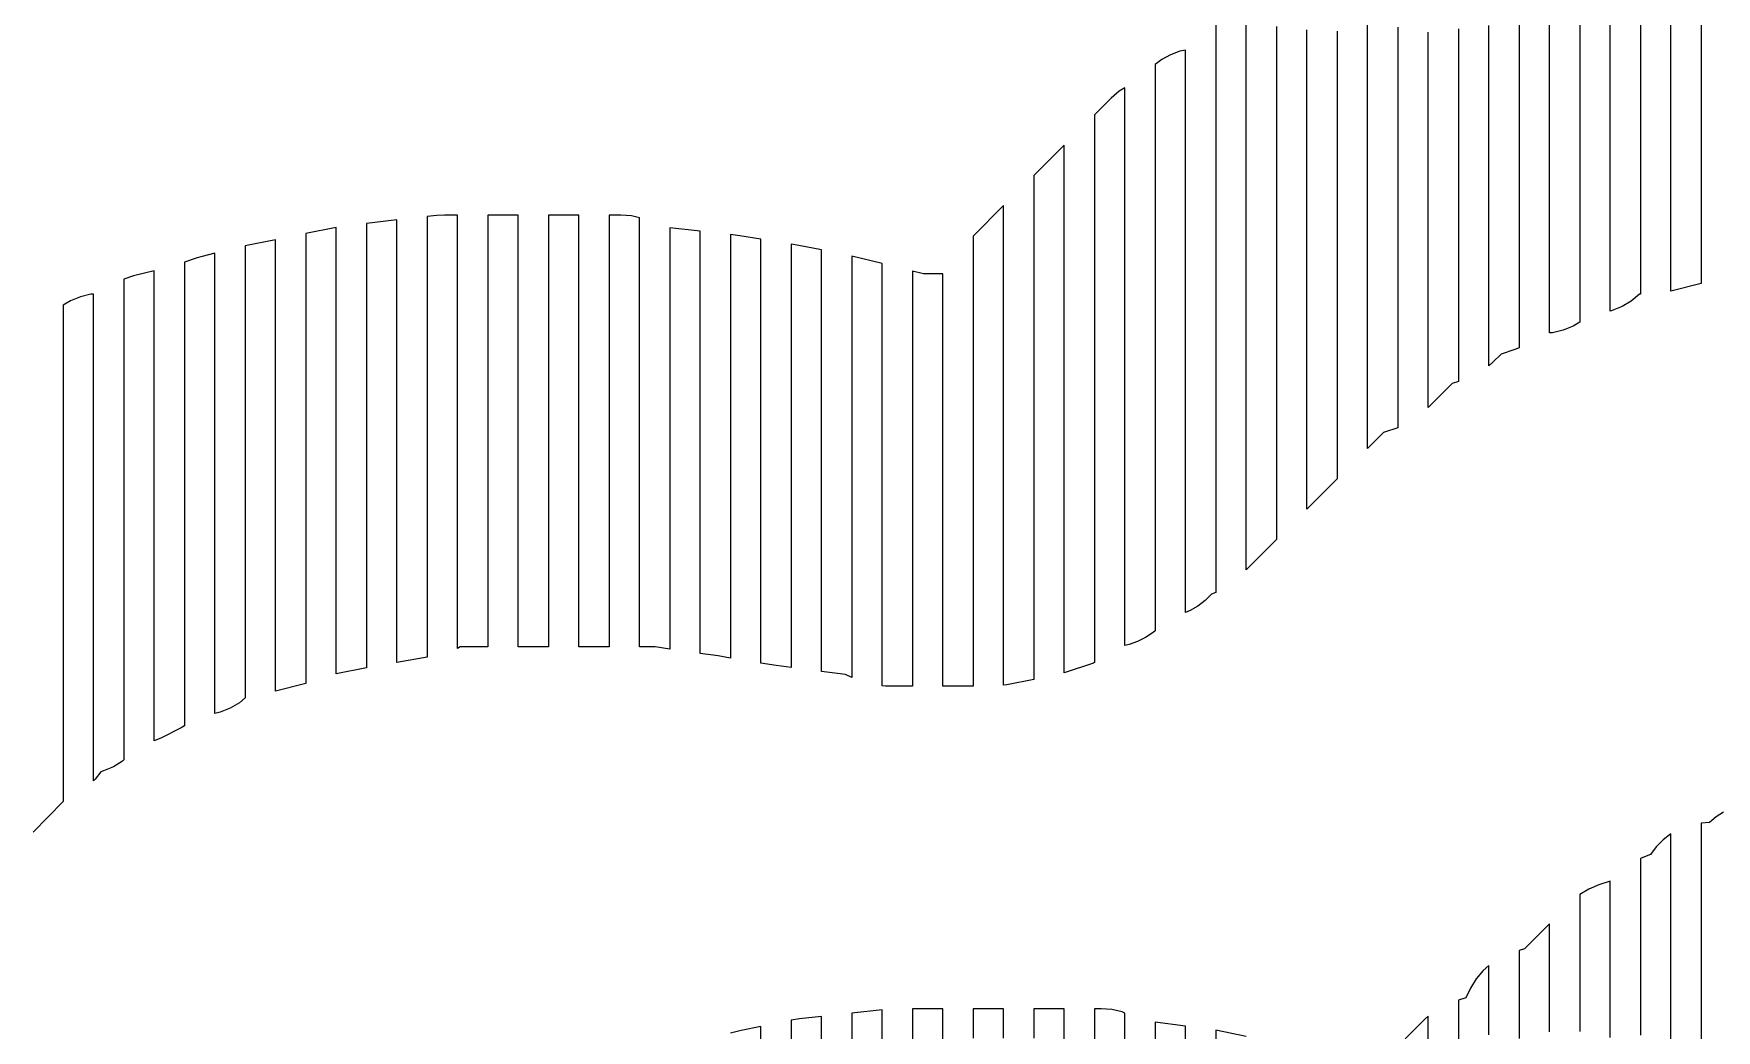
# Model space of a CAD drawing. Header units: metres. Extents: x -6 to 1890, y -8 to 898.
# Drawn here: x 289.7 to 511.6, y 494.8 to 626.4 of the extents above; entities that cross this region are included whole.
import ezdxf

# ---------------------------------------------------------------- set-up
doc = ezdxf.new("R2010")
doc.units = ezdxf.units.M
doc.layers.add('PASSADAS_COMPLETAS', color=1, linetype='CONTINUOUS')
doc.layers.add('PECAS_2D', color=3, linetype='CONTINUOUS')

msp = doc.modelspace()

# ---------------------------------------------------------------- linework, layer by layer
at = {"layer": 'PASSADAS_COMPLETAS'}
for points in [[(509.578, 635.156), (509.578, 605.123), (509.578, 603.817), (509.578, 602.511), (509.578, 601.205), (509.578, 599.9), (509.578, 598.594), (509.578, 593.371), (505.578, 592.371), (505.578, 597.509), (505.578, 598.794), (505.578, 600.079), (505.578, 601.363), (505.578, 602.648), (505.578, 603.933), (505.578, 633.479)], [(501.578, 633.718), (501.578, 602.401), (501.578, 601.096), (501.578, 599.792), (501.578, 598.487), (501.578, 597.182), (501.578, 595.877), (501.578, 591.962), (501.422, 591.962), (500.357, 591.072), (499.146, 590.342), (497.829, 589.806), (497.578, 589.747), (497.578, 594.973), (497.578, 596.28), (497.578, 597.586), (497.578, 598.893), (497.578, 600.199), (497.578, 601.506), (497.578, 631.557)], [(493.578, 630.811), (493.578, 599.891), (493.578, 598.603), (493.578, 597.314), (493.578, 596.026), (493.578, 594.738), (493.578, 593.449), (493.578, 588.296), (492.683, 587.757), (491.366, 587.221), (489.99, 586.898), (489.578, 586.866), (489.578, 590.759), (489.578, 592.056), (489.578, 593.354), (489.578, 594.651), (489.578, 595.949), (489.578, 597.246), (489.578, 598.544), (489.578, 629.683)], [(453.578, 627.283), (453.578, 625.982), (453.578, 622.079), (453.578, 619.477), (453.578, 618.176), (453.578, 616.875), (453.578, 614.273), (453.578, 572.639), (453.578, 571.338), (453.578, 570.037), (453.578, 568.736), (453.578, 567.435), (453.578, 566.134), (453.578, 564.833), (453.578, 559.629), (449.578, 555.629), (449.578, 562.111), (449.578, 563.408), (449.578, 564.704), (449.578, 566.001), (449.578, 567.297), (449.578, 568.594), (449.578, 569.89), (449.578, 611.379), (449.578, 612.675), (449.578, 613.972), (449.578, 615.268), (449.578, 616.565), (449.578, 617.861), (449.578, 621.751), (449.578, 623.047), (449.578, 624.344), (449.578, 629.53)], [(469.578, 627.213), (469.578, 625.924), (469.578, 624.635), (469.578, 623.346), (469.578, 622.057), (469.578, 587.253), (469.578, 585.963), (469.578, 584.674), (469.578, 583.385), (469.578, 582.096), (469.578, 580.807), (469.578, 579.518), (469.578, 574.362), (467.669, 573.72), (465.578, 571.629), (465.578, 576.819), (465.578, 578.117), (465.578, 579.414), (465.578, 580.712), (465.578, 582.01), (465.578, 583.307), (465.578, 585.902), (465.578, 620.938), (465.578, 622.235), (465.578, 623.533), (465.578, 624.83), (465.578, 626.128), (465.578, 630.021)], [(485.578, 628.677), (485.578, 596.494), (485.578, 595.206), (485.578, 593.919), (485.578, 592.632), (485.578, 591.344), (485.578, 590.057), (485.578, 584.908), (485.02, 584.674), (483.18, 584.06), (482.114, 582.994), (481.578, 582.535), (481.578, 587.664), (481.578, 588.947), (481.578, 590.229), (481.578, 591.511), (481.578, 592.793), (481.578, 594.076), (481.578, 627.415)], [(445.578, 627.651), (445.578, 621.183), (445.578, 619.89), (445.578, 616.009), (445.578, 614.715), (445.578, 613.422), (445.578, 612.128), (445.578, 610.834), (445.578, 609.541), (445.578, 608.247), (445.578, 606.953), (445.578, 565.558), (445.578, 564.265), (445.578, 562.971), (445.578, 561.677), (445.578, 560.384), (445.578, 559.09), (445.578, 557.797), (445.578, 552.622), (445.012, 552.38), (444.168, 551.542), (443.214, 550.816), (442.172, 550.222), (441.578, 549.98), (441.578, 555.187), (441.578, 556.489), (441.578, 557.791), (441.578, 559.092), (441.578, 560.394), (441.578, 561.696), (441.578, 604.655), (441.578, 605.957), (441.578, 607.258), (441.578, 608.56), (441.578, 609.862), (441.578, 611.164), (441.578, 612.466), (441.578, 616.371), (441.578, 617.673), (441.578, 618.974), (441.578, 624.182), (440.831, 624.022), (439.598, 623.565), (438.432, 622.929), (437.578, 622.285), (437.578, 615.845), (437.578, 614.557), (437.578, 611.98), (437.578, 609.404), (437.578, 608.116), (437.578, 606.828), (437.578, 605.54), (437.578, 604.252), (437.578, 602.964), (437.578, 559.17), (437.578, 557.882), (437.578, 556.594), (437.578, 555.306), (437.578, 554.018), (437.578, 552.73), (437.578, 547.577), (437.292, 547.325), (436.315, 546.667), (435.256, 546.139), (434.143, 545.754), (433.578, 545.637), (433.578, 550.8), (433.578, 552.091), (433.578, 553.382), (433.578, 554.673), (433.578, 555.964), (433.578, 557.255), (433.578, 598.562), (433.578, 599.853), (433.578, 601.144), (433.578, 602.435), (433.578, 603.726), (433.578, 605.017), (433.578, 608.889), (433.578, 611.471), (433.578, 612.762), (433.578, 619.216), (432.824, 618.75), (431.759, 617.838), (429.578, 615.657), (429.578, 609.203), (429.578, 607.912), (429.578, 605.33), (429.578, 601.458), (429.578, 600.167), (429.578, 598.876), (429.578, 597.585), (429.578, 596.294), (429.578, 595.003), (429.578, 593.713), (429.578, 554.987), (429.578, 553.696), (429.578, 552.405), (429.578, 551.114), (429.578, 549.824), (429.578, 548.533), (429.578, 543.369), (429.438, 543.31), (425.578, 542.024), (425.578, 547.182), (425.578, 548.471), (425.578, 549.761), (425.578, 551.05), (425.578, 552.34), (425.578, 589.735), (425.578, 591.025), (425.578, 592.314), (425.578, 593.604), (425.578, 594.893), (425.578, 596.183), (425.578, 597.472), (425.578, 598.762), (425.578, 602.63), (425.578, 603.92), (425.578, 605.21), (425.578, 611.657), (421.578, 607.657), (421.578, 601.137), (421.578, 599.833), (421.578, 597.224), (421.578, 594.616), (421.578, 593.312), (421.578, 592.008), (421.578, 590.704), (421.578, 589.4), (421.578, 588.096), (421.578, 586.792), (421.578, 585.488), (421.578, 551.582), (421.578, 550.278), (421.578, 548.974), (421.578, 547.67), (421.578, 546.366), (421.578, 545.062), (421.578, 541.15), (418.004, 540.435), (417.578, 540.393), (417.578, 544.266), (417.578, 545.557), (417.578, 546.848), (417.578, 548.139), (417.578, 549.43), (417.578, 550.721), (417.578, 552.013), (417.578, 581.708), (417.578, 582.999), (417.578, 584.29), (417.578, 585.581), (417.578, 586.873), (417.578, 588.164), (417.578, 589.455), (417.578, 590.746), (417.578, 593.328), (417.578, 595.91), (417.578, 597.202), (417.578, 603.657), (413.578, 599.643), (413.578, 591.897), (413.578, 590.606), (413.578, 586.733), (413.578, 585.442), (413.578, 584.151), (413.578, 582.86), (413.578, 581.569), (413.578, 580.278), (413.578, 578.987), (413.578, 550.586), (413.578, 549.295), (413.578, 548.004), (413.578, 546.713), (413.578, 545.422), (413.578, 544.131), (413.578, 540.258), (409.578, 540.258), (409.578, 544.143), (409.578, 545.438), (409.578, 546.733), (409.578, 548.028), (409.578, 549.323), (409.578, 550.619), (409.578, 579.11), (409.578, 580.405), (409.578, 581.7), (409.578, 582.995), (409.578, 584.29), (409.578, 589.471), (409.578, 590.766), (409.578, 594.651), (406.998, 594.651), (405.578, 595.006), (405.578, 591.096), (405.578, 589.792), (405.578, 585.881), (405.578, 584.578), (405.578, 583.274), (405.578, 581.971), (405.578, 580.667), (405.578, 579.364), (405.578, 550.686), (405.578, 549.383), (405.578, 548.079), (405.578, 546.776), (405.578, 545.472), (405.578, 544.169), (405.578, 540.258), (402, 540.258), (401.578, 540.291), (401.578, 544.178), (401.578, 545.473), (401.578, 546.769), (401.578, 548.065), (401.578, 549.361), (401.578, 550.656), (401.578, 580.458), (401.578, 581.753), (401.578, 583.049), (401.578, 584.345), (401.578, 585.641), (401.578, 586.936), (401.578, 590.823), (401.578, 592.119), (401.578, 596.006), (397.578, 597.002), (397.578, 593.122), (397.578, 591.829), (397.578, 587.95), (397.578, 586.656), (397.578, 585.363), (397.578, 584.07), (397.578, 582.777), (397.578, 581.484), (397.578, 551.741), (397.578, 550.447), (397.578, 549.154), (397.578, 547.861), (397.578, 546.568), (397.578, 545.275), (397.578, 541.395), (396.74, 541.814), (393.578, 542.209), (393.578, 546.088), (393.578, 547.381), (393.578, 548.674), (393.578, 549.967), (393.578, 551.26), (393.578, 583.585), (393.578, 584.878), (393.578, 586.171), (393.578, 587.464), (393.578, 590.05), (393.578, 592.636), (393.578, 593.929), (393.578, 597.808), (390.57, 598.405), (389.578, 598.57), (389.578, 594.673), (389.578, 593.374), (389.578, 589.477), (389.578, 588.178), (389.578, 586.879), (389.578, 585.58), (389.578, 584.28), (389.578, 582.981), (389.578, 551.803), (389.578, 550.504), (389.578, 549.205), (389.578, 547.906), (389.578, 546.607), (389.578, 545.308), (389.578, 542.709), (387.578, 542.967), (385.578, 543.3), (385.578, 547.203), (385.578, 548.504), (385.578, 549.805), (385.578, 551.105), (385.578, 552.406), (385.578, 583.627), (385.578, 584.928), (385.578, 586.229), (385.578, 587.529), (385.578, 588.83), (385.578, 591.432), (385.578, 594.034), (385.578, 595.335), (385.578, 599.237), (382.815, 599.698), (381.578, 599.849), (381.578, 595.95), (381.578, 594.65), (381.578, 590.752), (381.578, 589.452), (381.578, 588.153), (381.578, 586.853), (381.578, 585.553), (381.578, 584.254), (381.578, 554.364), (381.578, 551.764), (381.578, 550.465), (381.578, 549.165), (381.578, 547.866), (381.578, 546.566), (381.578, 543.967), (379.927, 544.242), (377.578, 544.578), (377.578, 548.465), (377.578, 549.761), (377.578, 551.056), (377.578, 552.352), (377.578, 553.648), (377.578, 558.831), (377.578, 584.745), (377.578, 586.04), (377.578, 587.336), (377.578, 588.632), (377.578, 589.927), (377.578, 593.815), (377.578, 595.11), (377.578, 596.406), (377.578, 600.293), (373.578, 600.738), (373.578, 596.859), (373.578, 595.567), (373.578, 591.688), (373.578, 590.396), (373.578, 589.103), (373.578, 587.81), (373.578, 586.517), (373.578, 585.225), (373.578, 554.198), (373.578, 552.906), (373.578, 551.613), (373.578, 550.32), (373.578, 549.027), (373.578, 547.735), (373.578, 545.149), (371.624, 545.428), (369.578, 545.428), (369.578, 549.289), (369.578, 550.575), (369.578, 551.862), (369.578, 553.149), (369.578, 554.435), (369.578, 555.722), (369.578, 585.316), (369.578, 586.603), (369.578, 587.89), (369.578, 589.177), (369.578, 590.463), (369.578, 593.037), (369.578, 595.61), (369.578, 596.897), (369.578, 602.044), (368.498, 602.299), (367.1, 602.407), (365.578, 602.407), (365.578, 597.227), (365.578, 595.932), (365.578, 592.047), (365.578, 590.752), (365.578, 589.457), (365.578, 588.162), (365.578, 586.867), (365.578, 585.572), (365.578, 555.788), (365.578, 554.493), (365.578, 553.198), (365.578, 551.903), (365.578, 550.608), (365.578, 549.313), (365.578, 545.428), (361.578, 545.428), (361.578, 549.313), (361.578, 550.608), (361.578, 551.903), (361.578, 553.198), (361.578, 554.493), (361.578, 555.788), (361.578, 585.572), (361.578, 586.867), (361.578, 588.162), (361.578, 589.457), (361.578, 590.752), (361.578, 592.047), (361.578, 595.932), (361.578, 597.227), (361.578, 602.407), (357.578, 602.407), (357.578, 598.522), (357.578, 597.227), (357.578, 594.637), (357.578, 592.047), (357.578, 590.752), (357.578, 589.457), (357.578, 588.162), (357.578, 586.867), (357.578, 585.572), (357.578, 555.788), (357.578, 554.493), (357.578, 553.198), (357.578, 551.903), (357.578, 550.608), (357.578, 549.313), (357.578, 545.428), (353.578, 545.428), (353.578, 549.313), (353.578, 550.608), (353.578, 551.903), (353.578, 553.198), (353.578, 554.493), (353.578, 555.788), (353.578, 585.572), (353.578, 586.867), (353.578, 588.162), (353.578, 589.457), (353.578, 590.752), (353.578, 592.047), (353.578, 597.227), (353.578, 602.407), (349.578, 602.407), (349.578, 597.227), (349.578, 595.932), (349.578, 592.047), (349.578, 590.752), (349.578, 589.457), (349.578, 588.162), (349.578, 586.867), (349.578, 585.572), (349.578, 555.788), (349.578, 554.493), (349.578, 553.198), (349.578, 551.903), (349.578, 550.608), (349.578, 549.313), (349.578, 545.428), (345.923, 545.428), (345.578, 545.25), (345.578, 549.147), (345.578, 550.446), (345.578, 551.745), (345.578, 553.044), (345.578, 554.343), (345.578, 555.642), (345.578, 585.52), (345.578, 586.819), (345.578, 588.118), (345.578, 589.417), (345.578, 590.716), (345.578, 592.015), (345.578, 595.912), (345.578, 597.211), (345.578, 602.407), (343.833, 602.407), (342.828, 602.351), (341.578, 602.212), (341.578, 597.044), (341.578, 595.751), (341.578, 591.875), (341.578, 590.583), (341.578, 589.291), (341.578, 587.998), (341.578, 586.706), (341.578, 585.414), (341.578, 554.403), (341.578, 553.11), (341.578, 551.818), (341.578, 550.526), (341.578, 549.234), (341.578, 547.942), (341.578, 544.065), (337.578, 543.399), (337.578, 548.587), (337.578, 549.884), (337.578, 551.181), (337.578, 552.478), (337.578, 553.775), (337.578, 584.906), (337.578, 586.203), (337.578, 587.5), (337.578, 588.797), (337.578, 590.094), (337.578, 593.985), (337.578, 595.282), (337.578, 596.579), (337.578, 601.768), (333.578, 601.323), (333.578, 596.111), (333.578, 594.807), (333.578, 592.201), (333.578, 590.898), (333.578, 589.595), (333.578, 588.291), (333.578, 586.988), (333.578, 585.685), (333.578, 584.382), (333.578, 553.106), (333.578, 551.802), (333.578, 550.499), (333.578, 549.196), (333.578, 547.893), (333.578, 546.59), (333.578, 542.68), (329.578, 541.88), (329.578, 547.001), (329.578, 548.281), (329.578, 549.561), (329.578, 550.842), (329.578, 552.122), (329.578, 553.402), (329.578, 582.847), (329.578, 584.127), (329.578, 585.407), (329.578, 586.688), (329.578, 587.968), (329.578, 589.248), (329.578, 593.089), (329.578, 594.369), (329.578, 595.649), (329.578, 600.77), (325.578, 599.97), (325.578, 594.807), (325.578, 593.516), (325.578, 589.644), (325.578, 588.353), (325.578, 587.062), (325.578, 585.771), (325.578, 584.481), (325.578, 583.19), (325.578, 552.211), (325.578, 550.92), (325.578, 549.629), (325.578, 548.338), (325.578, 547.048), (325.578, 545.757), (325.578, 540.594), (321.578, 539.585), (321.578, 544.766), (321.578, 546.061), (321.578, 547.357), (321.578, 548.652), (321.578, 549.947), (321.578, 551.243), (321.578, 582.331), (321.578, 583.626), (321.578, 584.921), (321.578, 586.217), (321.578, 587.512), (321.578, 591.398), (321.578, 592.693), (321.578, 593.989), (321.578, 599.17), (317.578, 598.37), (317.578, 593.183), (317.578, 591.886), (317.578, 587.996), (317.578, 586.699), (317.578, 585.403), (317.578, 584.106), (317.578, 582.809), (317.578, 581.512), (317.578, 580.216), (317.578, 549.094), (317.578, 547.797), (317.578, 546.5), (317.578, 545.204), (317.578, 543.907), (317.578, 542.61), (317.578, 538.72), (316.806, 538.075), (315.596, 537.345), (314.278, 536.809), (313.578, 536.645), (313.578, 541.814), (313.578, 543.106), (313.578, 544.399), (313.578, 545.691), (313.578, 546.983), (313.578, 548.276), (313.578, 580.585), (313.578, 581.877), (313.578, 583.169), (313.578, 584.462), (313.578, 585.754), (313.578, 588.339), (313.578, 590.923), (313.578, 592.216), (313.578, 597.385), (311.896, 596.965), (311.225, 596.769), (309.578, 596.22), (309.578, 591.012), (309.578, 589.71), (309.578, 587.107), (309.578, 585.805), (309.578, 584.503), (309.578, 583.201), (309.578, 581.899), (309.578, 580.597), (309.578, 579.295), (309.578, 546.746), (309.578, 545.444), (309.578, 544.142), (309.578, 542.84), (309.578, 541.538), (309.578, 540.236), (309.578, 535.028), (309.124, 534.756), (306.539, 533.463), (305.578, 533.065), (305.578, 538.231), (305.578, 539.523), (305.578, 540.815), (305.578, 542.106), (305.578, 543.398), (305.578, 544.689), (305.578, 578.271), (305.578, 579.563), (305.578, 580.854), (305.578, 582.146), (305.578, 583.438), (305.578, 586.021), (305.578, 588.604), (305.578, 589.896), (305.578, 595.062), (302.848, 594.379), (301.71, 594.014), (301.578, 593.952), (301.578, 588.776), (301.578, 587.482), (301.578, 583.6), (301.578, 582.306), (301.578, 581.013), (301.578, 579.719), (301.578, 578.425), (301.578, 577.131), (301.578, 542.196), (301.578, 540.902), (301.578, 539.608), (301.578, 538.314), (301.578, 537.02), (301.578, 535.726), (301.578, 530.551), (301.376, 530.378), (300.176, 529.636), (298.884, 529.091), (298.519, 528.97), (297.798, 527.987), (297.578, 527.759), (297.578, 532.897), (297.578, 534.182), (297.578, 535.466), (297.578, 536.751), (297.578, 538.035), (297.578, 539.32), (297.578, 574.004), (297.578, 575.289), (297.578, 576.573), (297.578, 577.858), (297.578, 579.142), (297.578, 580.427), (297.578, 581.712), (297.578, 584.281), (297.578, 585.565), (297.578, 586.85), (297.578, 591.988), (297.207, 591.96), (295.831, 591.637), (294.514, 591.101), (293.578, 590.537), (293.578, 585.399), (293.578, 584.114), (293.578, 580.26), (293.578, 578.976), (293.578, 577.691), (293.578, 576.407), (293.578, 575.122), (293.578, 573.838), (293.578, 572.553), (293.578, 537.869), (293.578, 536.585), (293.578, 535.3), (293.578, 534.016), (293.578, 532.731), (293.578, 531.447), (293.578, 530.162), (293.578, 525.024), (289.578, 521.012)], [(461.578, 626.691), (461.578, 624.123), (461.578, 622.839), (461.578, 621.555), (461.578, 620.271), (461.578, 618.987), (461.578, 617.703), (461.578, 580.468), (461.578, 579.184), (461.578, 577.9), (461.578, 576.616), (461.578, 575.333), (461.578, 574.049), (461.578, 572.765), (461.578, 567.629), (457.578, 563.629), (457.578, 568.791), (457.578, 570.081), (457.578, 571.372), (457.578, 572.663), (457.578, 573.953), (457.578, 575.244), (457.578, 576.534), (457.578, 615.251), (457.578, 616.541), (457.578, 617.832), (457.578, 619.122), (457.578, 620.413), (457.578, 621.703), (457.578, 622.994), (457.578, 626.866)], [(477.578, 627.004), (477.578, 625.711), (477.578, 592.103), (477.578, 590.81), (477.578, 589.518), (477.578, 588.225), (477.578, 586.933), (477.578, 585.64), (477.578, 580.47), (476.717, 580.183), (473.578, 577.044), (473.578, 582.256), (473.578, 583.56), (473.578, 584.863), (473.578, 586.166), (473.578, 587.469), (473.578, 588.772), (473.578, 590.076), (473.578, 623.959), (473.578, 625.262), (473.578, 626.565)], [(512.518, 523.645), (511.554, 523.009), (510.689, 522.265), (509.578, 522.195), (509.578, 517.049), (509.578, 515.762), (509.578, 514.476), (509.578, 513.189), (509.578, 511.903), (509.578, 510.616), (509.578, 509.33), (509.578, 508.043), (509.578, 506.757), (509.578, 505.47), (509.578, 502.897), (509.578, 501.611), (509.578, 500.324), (509.578, 499.038), (509.578, 497.751), (509.578, 457.869)], [(505.578, 453.868), (505.578, 495.034), (505.578, 496.32), (505.578, 497.607), (505.578, 498.893), (505.578, 500.18), (505.578, 501.466), (505.578, 502.752), (505.578, 504.039), (505.578, 505.325), (505.578, 506.612), (505.578, 507.898), (505.578, 509.184), (505.578, 510.471), (505.578, 511.757), (505.578, 513.044), (505.578, 514.33), (505.578, 520.762), (504.567, 519.996), (503.652, 519.065), (502.897, 518.042), (502.532, 517.92), (501.578, 517.518), (501.578, 512.337), (501.578, 511.042), (501.578, 509.747), (501.578, 508.452), (501.578, 507.157), (501.578, 505.861), (501.578, 504.566), (501.578, 503.271), (501.578, 501.976), (501.578, 500.681), (501.578, 499.385), (501.578, 498.09), (501.578, 496.795), (501.578, 495.5), (501.578, 494.205)], [(497.578, 493.902), (497.578, 495.192), (497.578, 497.772), (497.578, 499.063), (497.578, 500.353), (497.578, 501.643), (497.578, 502.933), (497.578, 504.224), (497.578, 505.514), (497.578, 506.804), (497.578, 508.094), (497.578, 509.384), (497.578, 514.545), (496.068, 514.042), (494.776, 513.498), (493.578, 512.757), (493.578, 506.312), (493.578, 505.023), (493.578, 503.734), (493.578, 502.445), (493.578, 501.156), (493.578, 499.867), (493.578, 498.578), (493.578, 497.289), (493.578, 496), (493.578, 494.711)], [(489.578, 494.645), (489.578, 495.942), (489.578, 497.239), (489.578, 498.536), (489.578, 499.832), (489.578, 501.129), (489.578, 502.426), (489.578, 503.723), (489.578, 508.91), (486.275, 505.607), (485.578, 505.375), (485.578, 500.222), (485.578, 498.934), (485.578, 497.645), (485.578, 496.357), (485.578, 495.069), (485.578, 493.781)], [(481.578, 494.273), (481.578, 495.576), (481.578, 496.879), (481.578, 503.395), (480.823, 502.74), (479.9, 501.639), (479.173, 500.431), (478.519, 499.144), (477.578, 498.83), (477.578, 492.373)], [(401.578, 492.387), (401.578, 497.571), (397.578, 497.126), (397.578, 491.924)], [(409.578, 492.526), (409.578, 497.705), (405.578, 497.705), (405.578, 492.48)], [(417.578, 493.821), (417.578, 497.705), (413.578, 497.705), (413.578, 493.821)], [(425.578, 492.526), (425.578, 497.705), (421.578, 497.705), (421.578, 493.821)], [(433.578, 491.974), (433.578, 497.123), (433.209, 497.273), (431.836, 497.597), (430.438, 497.705), (429.578, 497.705), (429.578, 492.526)], [(385.578, 490.183), (385.578, 495.377), (382.989, 494.848), (381.578, 494.495)], [(393.578, 491.549), (393.578, 496.682), (390.655, 496.357), (389.578, 496.177), (389.578, 491.004)], [(441.578, 491.571), (441.578, 495.414), (437.578, 495.914), (437.578, 492.005)], [(473.578, 488.921), (473.578, 496.723), (473.122, 496.333), (470.537, 493.747)], [(449.578, 494.057), (445.578, 494.857), (445.578, 490.993)]]:
    msp.add_lwpolyline(points, dxfattribs=at)
at = {"layer": 'PECAS_2D'}
for points in [[(509.578, 635.156), (509.578, 605.123), (509.578, 603.817), (509.578, 602.511), (509.578, 601.205), (509.578, 599.9), (509.578, 598.594), (509.578, 593.371), (505.578, 592.371), (505.578, 597.509), (505.578, 598.794), (505.578, 600.079), (505.578, 601.363), (505.578, 602.648), (505.578, 603.933), (505.578, 633.479)], [(501.578, 633.718), (501.578, 602.401), (501.578, 601.096), (501.578, 599.792), (501.578, 598.487), (501.578, 597.182), (501.578, 595.877), (501.578, 591.962), (501.422, 591.962), (500.357, 591.072), (499.146, 590.342), (497.829, 589.806), (497.578, 589.747), (497.578, 594.973), (497.578, 596.28), (497.578, 597.586), (497.578, 598.893), (497.578, 600.199), (497.578, 601.506), (497.578, 631.557)], [(493.578, 630.811), (493.578, 599.891), (493.578, 598.603), (493.578, 597.314), (493.578, 596.026), (493.578, 594.738), (493.578, 593.449), (493.578, 588.296), (492.683, 587.757), (491.366, 587.221), (489.99, 586.898), (489.578, 586.866), (489.578, 590.759), (489.578, 592.056), (489.578, 593.354), (489.578, 594.651), (489.578, 595.949), (489.578, 597.246), (489.578, 598.544), (489.578, 629.683)], [(453.578, 627.283), (453.578, 625.982), (453.578, 622.079), (453.578, 619.477), (453.578, 618.176), (453.578, 616.875), (453.578, 614.273), (453.578, 572.639), (453.578, 571.338), (453.578, 570.037), (453.578, 568.736), (453.578, 567.435), (453.578, 566.134), (453.578, 564.833), (453.578, 559.629), (449.578, 555.629), (449.578, 562.111), (449.578, 563.408), (449.578, 564.704), (449.578, 566.001), (449.578, 567.297), (449.578, 568.594), (449.578, 569.89), (449.578, 611.379), (449.578, 612.675), (449.578, 613.972), (449.578, 615.268), (449.578, 616.565), (449.578, 617.861), (449.578, 621.751), (449.578, 623.047), (449.578, 624.344), (449.578, 629.53)], [(469.578, 627.213), (469.578, 625.924), (469.578, 624.635), (469.578, 623.346), (469.578, 622.057), (469.578, 587.253), (469.578, 585.963), (469.578, 584.674), (469.578, 583.385), (469.578, 582.096), (469.578, 580.807), (469.578, 579.518), (469.578, 574.362), (467.669, 573.72), (465.578, 571.629), (465.578, 576.819), (465.578, 578.117), (465.578, 579.414), (465.578, 580.712), (465.578, 582.01), (465.578, 583.307), (465.578, 585.902), (465.578, 620.938), (465.578, 622.235), (465.578, 623.533), (465.578, 624.83), (465.578, 626.128), (465.578, 630.021)], [(485.578, 628.677), (485.578, 596.494), (485.578, 595.206), (485.578, 593.919), (485.578, 592.632), (485.578, 591.344), (485.578, 590.057), (485.578, 584.908), (485.02, 584.674), (483.18, 584.06), (482.114, 582.994), (481.578, 582.535), (481.578, 587.664), (481.578, 588.947), (481.578, 590.229), (481.578, 591.511), (481.578, 592.793), (481.578, 594.076), (481.578, 627.415)], [(445.578, 627.651), (445.578, 621.183), (445.578, 619.89), (445.578, 616.009), (445.578, 614.715), (445.578, 613.422), (445.578, 612.128), (445.578, 610.834), (445.578, 609.541), (445.578, 608.247), (445.578, 606.953), (445.578, 565.558), (445.578, 564.265), (445.578, 562.971), (445.578, 561.677), (445.578, 560.384), (445.578, 559.09), (445.578, 557.797), (445.578, 552.622), (445.012, 552.38), (444.168, 551.542), (443.214, 550.816), (442.172, 550.222), (441.578, 549.98), (441.578, 555.187), (441.578, 556.489), (441.578, 557.791), (441.578, 559.092), (441.578, 560.394), (441.578, 561.696), (441.578, 604.655), (441.578, 605.957), (441.578, 607.258), (441.578, 608.56), (441.578, 609.862), (441.578, 611.164), (441.578, 612.466), (441.578, 616.371), (441.578, 617.673), (441.578, 618.974), (441.578, 624.182), (440.831, 624.022), (439.598, 623.565), (438.432, 622.929), (437.578, 622.285), (437.578, 615.845), (437.578, 614.557), (437.578, 611.98), (437.578, 609.404), (437.578, 608.116), (437.578, 606.828), (437.578, 605.54), (437.578, 604.252), (437.578, 602.964), (437.578, 559.17), (437.578, 557.882), (437.578, 556.594), (437.578, 555.306), (437.578, 554.018), (437.578, 552.73), (437.578, 547.577), (437.292, 547.325), (436.315, 546.667), (435.256, 546.139), (434.143, 545.754), (433.578, 545.637), (433.578, 550.8), (433.578, 552.091), (433.578, 553.382), (433.578, 554.673), (433.578, 555.964), (433.578, 557.255), (433.578, 598.562), (433.578, 599.853), (433.578, 601.144), (433.578, 602.435), (433.578, 603.726), (433.578, 605.017), (433.578, 608.889), (433.578, 611.471), (433.578, 612.762), (433.578, 619.216), (432.824, 618.75), (431.759, 617.838), (429.578, 615.657), (429.578, 609.203), (429.578, 607.912), (429.578, 605.33), (429.578, 601.458), (429.578, 600.167), (429.578, 598.876), (429.578, 597.585), (429.578, 596.294), (429.578, 595.003), (429.578, 593.713), (429.578, 554.987), (429.578, 553.696), (429.578, 552.405), (429.578, 551.114), (429.578, 549.824), (429.578, 548.533), (429.578, 543.369), (429.438, 543.31), (425.578, 542.024), (425.578, 547.182), (425.578, 548.471), (425.578, 549.761), (425.578, 551.05), (425.578, 552.34), (425.578, 589.735), (425.578, 591.025), (425.578, 592.314), (425.578, 593.604), (425.578, 594.893), (425.578, 596.183), (425.578, 597.472), (425.578, 598.762), (425.578, 602.63), (425.578, 603.92), (425.578, 605.21), (425.578, 611.657), (421.578, 607.657), (421.578, 601.137), (421.578, 599.833), (421.578, 597.224), (421.578, 594.616), (421.578, 593.312), (421.578, 592.008), (421.578, 590.704), (421.578, 589.4), (421.578, 588.096), (421.578, 586.792), (421.578, 585.488), (421.578, 551.582), (421.578, 550.278), (421.578, 548.974), (421.578, 547.67), (421.578, 546.366), (421.578, 545.062), (421.578, 541.15), (418.004, 540.435), (417.578, 540.393), (417.578, 544.266), (417.578, 545.557), (417.578, 546.848), (417.578, 548.139), (417.578, 549.43), (417.578, 550.721), (417.578, 552.013), (417.578, 581.708), (417.578, 582.999), (417.578, 584.29), (417.578, 585.581), (417.578, 586.873), (417.578, 588.164), (417.578, 589.455), (417.578, 590.746), (417.578, 593.328), (417.578, 595.91), (417.578, 597.202), (417.578, 603.657), (413.578, 599.643), (413.578, 591.897), (413.578, 590.606), (413.578, 586.733), (413.578, 585.442), (413.578, 584.151), (413.578, 582.86), (413.578, 581.569), (413.578, 580.278), (413.578, 578.987), (413.578, 550.586), (413.578, 549.295), (413.578, 548.004), (413.578, 546.713), (413.578, 545.422), (413.578, 544.131), (413.578, 540.258), (409.578, 540.258), (409.578, 544.143), (409.578, 545.438), (409.578, 546.733), (409.578, 548.028), (409.578, 549.323), (409.578, 550.619), (409.578, 579.11), (409.578, 580.405), (409.578, 581.7), (409.578, 582.995), (409.578, 584.29), (409.578, 589.471), (409.578, 590.766), (409.578, 594.651), (406.998, 594.651), (405.578, 595.006), (405.578, 591.096), (405.578, 589.792), (405.578, 585.881), (405.578, 584.578), (405.578, 583.274), (405.578, 581.971), (405.578, 580.667), (405.578, 579.364), (405.578, 550.686), (405.578, 549.383), (405.578, 548.079), (405.578, 546.776), (405.578, 545.472), (405.578, 544.169), (405.578, 540.258), (402, 540.258), (401.578, 540.291), (401.578, 544.178), (401.578, 545.473), (401.578, 546.769), (401.578, 548.065), (401.578, 549.361), (401.578, 550.656), (401.578, 580.458), (401.578, 581.753), (401.578, 583.049), (401.578, 584.345), (401.578, 585.641), (401.578, 586.936), (401.578, 590.823), (401.578, 592.119), (401.578, 596.006), (397.578, 597.002), (397.578, 593.122), (397.578, 591.829), (397.578, 587.95), (397.578, 586.656), (397.578, 585.363), (397.578, 584.07), (397.578, 582.777), (397.578, 581.484), (397.578, 551.741), (397.578, 550.447), (397.578, 549.154), (397.578, 547.861), (397.578, 546.568), (397.578, 545.275), (397.578, 541.395), (396.74, 541.814), (393.578, 542.209), (393.578, 546.088), (393.578, 547.381), (393.578, 548.674), (393.578, 549.967), (393.578, 551.26), (393.578, 583.585), (393.578, 584.878), (393.578, 586.171), (393.578, 587.464), (393.578, 590.05), (393.578, 592.636), (393.578, 593.929), (393.578, 597.808), (390.57, 598.405), (389.578, 598.57), (389.578, 594.673), (389.578, 593.374), (389.578, 589.477), (389.578, 588.178), (389.578, 586.879), (389.578, 585.58), (389.578, 584.28), (389.578, 582.981), (389.578, 551.803), (389.578, 550.504), (389.578, 549.205), (389.578, 547.906), (389.578, 546.607), (389.578, 545.308), (389.578, 542.709), (387.578, 542.967), (385.578, 543.3), (385.578, 547.203), (385.578, 548.504), (385.578, 549.805), (385.578, 551.105), (385.578, 552.406), (385.578, 583.627), (385.578, 584.928), (385.578, 586.229), (385.578, 587.529), (385.578, 588.83), (385.578, 591.432), (385.578, 594.034), (385.578, 595.335), (385.578, 599.237), (382.815, 599.698), (381.578, 599.849), (381.578, 595.95), (381.578, 594.65), (381.578, 590.752), (381.578, 589.452), (381.578, 588.153), (381.578, 586.853), (381.578, 585.553), (381.578, 584.254), (381.578, 554.364), (381.578, 551.764), (381.578, 550.465), (381.578, 549.165), (381.578, 547.866), (381.578, 546.566), (381.578, 543.967), (379.927, 544.242), (377.578, 544.578), (377.578, 548.465), (377.578, 549.761), (377.578, 551.056), (377.578, 552.352), (377.578, 553.648), (377.578, 558.831), (377.578, 584.745), (377.578, 586.04), (377.578, 587.336), (377.578, 588.632), (377.578, 589.927), (377.578, 593.815), (377.578, 595.11), (377.578, 596.406), (377.578, 600.293), (373.578, 600.738), (373.578, 596.859), (373.578, 595.567), (373.578, 591.688), (373.578, 590.396), (373.578, 589.103), (373.578, 587.81), (373.578, 586.517), (373.578, 585.225), (373.578, 554.198), (373.578, 552.906), (373.578, 551.613), (373.578, 550.32), (373.578, 549.027), (373.578, 547.735), (373.578, 545.149), (371.624, 545.428), (369.578, 545.428), (369.578, 549.289), (369.578, 550.575), (369.578, 551.862), (369.578, 553.149), (369.578, 554.435), (369.578, 555.722), (369.578, 585.316), (369.578, 586.603), (369.578, 587.89), (369.578, 589.177), (369.578, 590.463), (369.578, 593.037), (369.578, 595.61), (369.578, 596.897), (369.578, 602.044), (368.498, 602.299), (367.1, 602.407), (365.578, 602.407), (365.578, 597.227), (365.578, 595.932), (365.578, 592.047), (365.578, 590.752), (365.578, 589.457), (365.578, 588.162), (365.578, 586.867), (365.578, 585.572), (365.578, 555.788), (365.578, 554.493), (365.578, 553.198), (365.578, 551.903), (365.578, 550.608), (365.578, 549.313), (365.578, 545.428), (361.578, 545.428), (361.578, 549.313), (361.578, 550.608), (361.578, 551.903), (361.578, 553.198), (361.578, 554.493), (361.578, 555.788), (361.578, 585.572), (361.578, 586.867), (361.578, 588.162), (361.578, 589.457), (361.578, 590.752), (361.578, 592.047), (361.578, 595.932), (361.578, 597.227), (361.578, 602.407), (357.578, 602.407), (357.578, 598.522), (357.578, 597.227), (357.578, 594.637), (357.578, 592.047), (357.578, 590.752), (357.578, 589.457), (357.578, 588.162), (357.578, 586.867), (357.578, 585.572), (357.578, 555.788), (357.578, 554.493), (357.578, 553.198), (357.578, 551.903), (357.578, 550.608), (357.578, 549.313), (357.578, 545.428), (353.578, 545.428), (353.578, 549.313), (353.578, 550.608), (353.578, 551.903), (353.578, 553.198), (353.578, 554.493), (353.578, 555.788), (353.578, 585.572), (353.578, 586.867), (353.578, 588.162), (353.578, 589.457), (353.578, 590.752), (353.578, 592.047), (353.578, 597.227), (353.578, 602.407), (349.578, 602.407), (349.578, 597.227), (349.578, 595.932), (349.578, 592.047), (349.578, 590.752), (349.578, 589.457), (349.578, 588.162), (349.578, 586.867), (349.578, 585.572), (349.578, 555.788), (349.578, 554.493), (349.578, 553.198), (349.578, 551.903), (349.578, 550.608), (349.578, 549.313), (349.578, 545.428), (345.923, 545.428), (345.578, 545.25), (345.578, 549.147), (345.578, 550.446), (345.578, 551.745), (345.578, 553.044), (345.578, 554.343), (345.578, 555.642), (345.578, 585.52), (345.578, 586.819), (345.578, 588.118), (345.578, 589.417), (345.578, 590.716), (345.578, 592.015), (345.578, 595.912), (345.578, 597.211), (345.578, 602.407), (343.833, 602.407), (342.828, 602.351), (341.578, 602.212), (341.578, 597.044), (341.578, 595.751), (341.578, 591.875), (341.578, 590.583), (341.578, 589.291), (341.578, 587.998), (341.578, 586.706), (341.578, 585.414), (341.578, 554.403), (341.578, 553.11), (341.578, 551.818), (341.578, 550.526), (341.578, 549.234), (341.578, 547.942), (341.578, 544.065), (337.578, 543.399), (337.578, 548.587), (337.578, 549.884), (337.578, 551.181), (337.578, 552.478), (337.578, 553.775), (337.578, 584.906), (337.578, 586.203), (337.578, 587.5), (337.578, 588.797), (337.578, 590.094), (337.578, 593.985), (337.578, 595.282), (337.578, 596.579), (337.578, 601.768), (333.578, 601.323), (333.578, 596.111), (333.578, 594.807), (333.578, 592.201), (333.578, 590.898), (333.578, 589.595), (333.578, 588.291), (333.578, 586.988), (333.578, 585.685), (333.578, 584.382), (333.578, 553.106), (333.578, 551.802), (333.578, 550.499), (333.578, 549.196), (333.578, 547.893), (333.578, 546.59), (333.578, 542.68), (329.578, 541.88), (329.578, 547.001), (329.578, 548.281), (329.578, 549.561), (329.578, 550.842), (329.578, 552.122), (329.578, 553.402), (329.578, 582.847), (329.578, 584.127), (329.578, 585.407), (329.578, 586.688), (329.578, 587.968), (329.578, 589.248), (329.578, 593.089), (329.578, 594.369), (329.578, 595.649), (329.578, 600.77), (325.578, 599.97), (325.578, 594.807), (325.578, 593.516), (325.578, 589.644), (325.578, 588.353), (325.578, 587.062), (325.578, 585.771), (325.578, 584.481), (325.578, 583.19), (325.578, 552.211), (325.578, 550.92), (325.578, 549.629), (325.578, 548.338), (325.578, 547.048), (325.578, 545.757), (325.578, 540.594), (321.578, 539.585), (321.578, 544.766), (321.578, 546.061), (321.578, 547.357), (321.578, 548.652), (321.578, 549.947), (321.578, 551.243), (321.578, 582.331), (321.578, 583.626), (321.578, 584.921), (321.578, 586.217), (321.578, 587.512), (321.578, 591.398), (321.578, 592.693), (321.578, 593.989), (321.578, 599.17), (317.578, 598.37), (317.578, 593.183), (317.578, 591.886), (317.578, 587.996), (317.578, 586.699), (317.578, 585.403), (317.578, 584.106), (317.578, 582.809), (317.578, 581.512), (317.578, 580.216), (317.578, 549.094), (317.578, 547.797), (317.578, 546.5), (317.578, 545.204), (317.578, 543.907), (317.578, 542.61), (317.578, 538.72), (316.806, 538.075), (315.596, 537.345), (314.278, 536.809), (313.578, 536.645), (313.578, 541.814), (313.578, 543.106), (313.578, 544.399), (313.578, 545.691), (313.578, 546.983), (313.578, 548.276), (313.578, 580.585), (313.578, 581.877), (313.578, 583.169), (313.578, 584.462), (313.578, 585.754), (313.578, 588.339), (313.578, 590.923), (313.578, 592.216), (313.578, 597.385), (311.896, 596.965), (311.225, 596.769), (309.578, 596.22), (309.578, 591.012), (309.578, 589.71), (309.578, 587.107), (309.578, 585.805), (309.578, 584.503), (309.578, 583.201), (309.578, 581.899), (309.578, 580.597), (309.578, 579.295), (309.578, 546.746), (309.578, 545.444), (309.578, 544.142), (309.578, 542.84), (309.578, 541.538), (309.578, 540.236), (309.578, 535.028), (309.124, 534.756), (306.539, 533.463), (305.578, 533.065), (305.578, 538.231), (305.578, 539.523), (305.578, 540.815), (305.578, 542.106), (305.578, 543.398), (305.578, 544.689), (305.578, 578.271), (305.578, 579.563), (305.578, 580.854), (305.578, 582.146), (305.578, 583.438), (305.578, 586.021), (305.578, 588.604), (305.578, 589.896), (305.578, 595.062), (302.848, 594.379), (301.71, 594.014), (301.578, 593.952), (301.578, 588.776), (301.578, 587.482), (301.578, 583.6), (301.578, 582.306), (301.578, 581.013), (301.578, 579.719), (301.578, 578.425), (301.578, 577.131), (301.578, 542.196), (301.578, 540.902), (301.578, 539.608), (301.578, 538.314), (301.578, 537.02), (301.578, 535.726), (301.578, 530.551), (301.376, 530.378), (300.176, 529.636), (298.884, 529.091), (298.519, 528.97), (297.798, 527.987), (297.578, 527.759), (297.578, 532.897), (297.578, 534.182), (297.578, 535.466), (297.578, 536.751), (297.578, 538.035), (297.578, 539.32), (297.578, 574.004), (297.578, 575.289), (297.578, 576.573), (297.578, 577.858), (297.578, 579.142), (297.578, 580.427), (297.578, 581.712), (297.578, 584.281), (297.578, 585.565), (297.578, 586.85), (297.578, 591.988), (297.207, 591.96), (295.831, 591.637), (294.514, 591.101), (293.578, 590.537), (293.578, 585.399), (293.578, 584.114), (293.578, 580.26), (293.578, 578.976), (293.578, 577.691), (293.578, 576.407), (293.578, 575.122), (293.578, 573.838), (293.578, 572.553), (293.578, 537.869), (293.578, 536.585), (293.578, 535.3), (293.578, 534.016), (293.578, 532.731), (293.578, 531.447), (293.578, 530.162), (293.578, 525.024), (289.578, 521.012)], [(461.578, 626.691), (461.578, 624.123), (461.578, 622.839), (461.578, 621.555), (461.578, 620.271), (461.578, 618.987), (461.578, 617.703), (461.578, 580.468), (461.578, 579.184), (461.578, 577.9), (461.578, 576.616), (461.578, 575.333), (461.578, 574.049), (461.578, 572.765), (461.578, 567.629), (457.578, 563.629), (457.578, 568.791), (457.578, 570.081), (457.578, 571.372), (457.578, 572.663), (457.578, 573.953), (457.578, 575.244), (457.578, 576.534), (457.578, 615.251), (457.578, 616.541), (457.578, 617.832), (457.578, 619.122), (457.578, 620.413), (457.578, 621.703), (457.578, 622.994), (457.578, 626.866)], [(477.578, 627.004), (477.578, 625.711), (477.578, 592.103), (477.578, 590.81), (477.578, 589.518), (477.578, 588.225), (477.578, 586.933), (477.578, 585.64), (477.578, 580.47), (476.717, 580.183), (473.578, 577.044), (473.578, 582.256), (473.578, 583.56), (473.578, 584.863), (473.578, 586.166), (473.578, 587.469), (473.578, 588.772), (473.578, 590.076), (473.578, 623.959), (473.578, 625.262), (473.578, 626.565)], [(512.518, 523.645), (511.554, 523.009), (510.689, 522.265), (509.578, 522.195), (509.578, 517.049), (509.578, 515.762), (509.578, 514.476), (509.578, 513.189), (509.578, 511.903), (509.578, 510.616), (509.578, 509.33), (509.578, 508.043), (509.578, 506.757), (509.578, 505.47), (509.578, 502.897), (509.578, 501.611), (509.578, 500.324), (509.578, 499.038), (509.578, 497.751), (509.578, 457.869)], [(505.578, 453.868), (505.578, 495.034), (505.578, 496.32), (505.578, 497.607), (505.578, 498.893), (505.578, 500.18), (505.578, 501.466), (505.578, 502.752), (505.578, 504.039), (505.578, 505.325), (505.578, 506.612), (505.578, 507.898), (505.578, 509.184), (505.578, 510.471), (505.578, 511.757), (505.578, 513.044), (505.578, 514.33), (505.578, 520.762), (504.567, 519.996), (503.652, 519.065), (502.897, 518.042), (502.532, 517.92), (501.578, 517.518), (501.578, 512.337), (501.578, 511.042), (501.578, 509.747), (501.578, 508.452), (501.578, 507.157), (501.578, 505.861), (501.578, 504.566), (501.578, 503.271), (501.578, 501.976), (501.578, 500.681), (501.578, 499.385), (501.578, 498.09), (501.578, 496.795), (501.578, 495.5), (501.578, 494.205)], [(497.578, 493.902), (497.578, 495.192), (497.578, 497.772), (497.578, 499.063), (497.578, 500.353), (497.578, 501.643), (497.578, 502.933), (497.578, 504.224), (497.578, 505.514), (497.578, 506.804), (497.578, 508.094), (497.578, 509.384), (497.578, 514.545), (496.068, 514.042), (494.776, 513.498), (493.578, 512.757), (493.578, 506.312), (493.578, 505.023), (493.578, 503.734), (493.578, 502.445), (493.578, 501.156), (493.578, 499.867), (493.578, 498.578), (493.578, 497.289), (493.578, 496), (493.578, 494.711)], [(489.578, 494.645), (489.578, 495.942), (489.578, 497.239), (489.578, 498.536), (489.578, 499.832), (489.578, 501.129), (489.578, 502.426), (489.578, 503.723), (489.578, 508.91), (486.275, 505.607), (485.578, 505.375), (485.578, 500.222), (485.578, 498.934), (485.578, 497.645), (485.578, 496.357), (485.578, 495.069), (485.578, 493.781)], [(481.578, 494.273), (481.578, 495.576), (481.578, 496.879), (481.578, 503.395), (480.823, 502.74), (479.9, 501.639), (479.173, 500.431), (478.519, 499.144), (477.578, 498.83), (477.578, 492.373)], [(401.578, 492.387), (401.578, 497.571), (397.578, 497.126), (397.578, 491.924)], [(409.578, 492.526), (409.578, 497.705), (405.578, 497.705), (405.578, 492.48)], [(417.578, 493.821), (417.578, 497.705), (413.578, 497.705), (413.578, 493.821)], [(425.578, 492.526), (425.578, 497.705), (421.578, 497.705), (421.578, 493.821)], [(433.578, 491.974), (433.578, 497.123), (433.209, 497.273), (431.836, 497.597), (430.438, 497.705), (429.578, 497.705), (429.578, 492.526)], [(385.578, 490.183), (385.578, 495.377), (382.989, 494.848), (381.578, 494.495)], [(393.578, 491.549), (393.578, 496.682), (390.655, 496.357), (389.578, 496.177), (389.578, 491.004)], [(441.578, 491.571), (441.578, 495.414), (437.578, 495.914), (437.578, 492.005)], [(473.578, 488.921), (473.578, 496.723), (473.122, 496.333), (470.537, 493.747)], [(449.578, 494.057), (445.578, 494.857), (445.578, 490.993)]]:
    msp.add_lwpolyline(points, dxfattribs=at)

doc.saveas('drawing.dxf')
